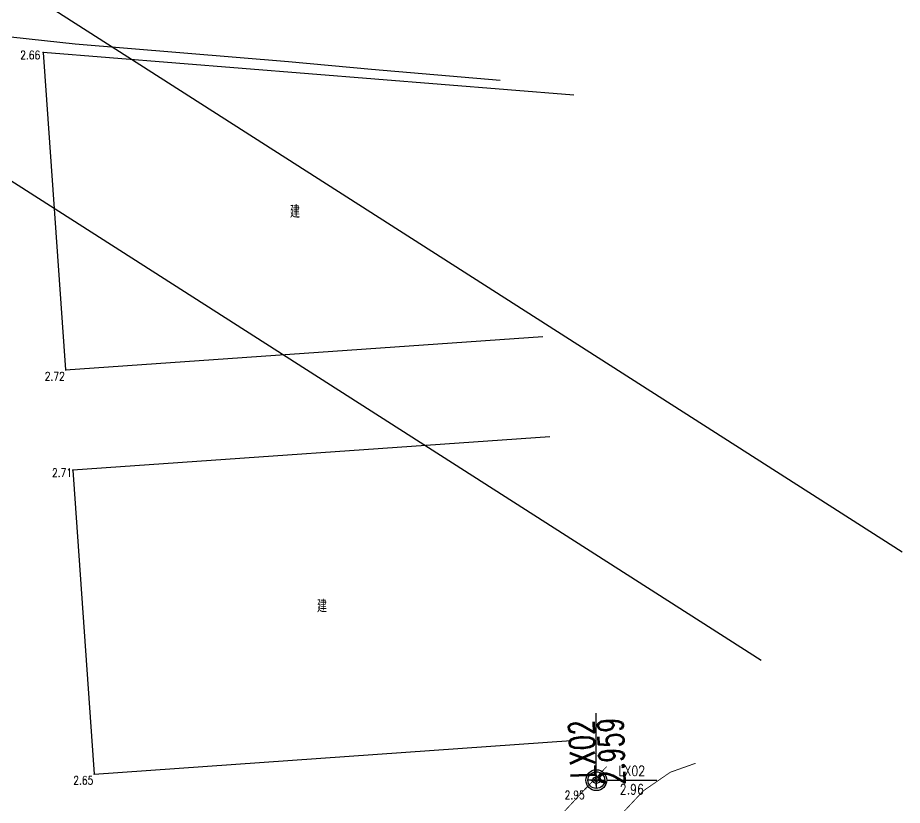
# Model space of a CAD drawing. Extents: x 500036 to 1001740, y 2543128 to 5086681.
# Drawn here: x 500844 to 500949.8, y 2543534.6 to 2543628.8 of the extents above; entities that cross this region are included whole.
import ezdxf
from ezdxf.enums import TextEntityAlignment as Align

# ---------------------------------------------------------------- set-up
doc = ezdxf.new("R2010")
doc.units = 0
doc.header["$LTSCALE"] = 0.5
doc.layers.get('0').update_dxf_attribs({"linetype": 'CONTINUOUS', "lineweight": 5})
for name, color, linetype in [('GCD', 8, 'CONTINUOUS'), ('L-河涌边线', 160, 'CONTINUOUS'), ('地形图', 8, 'CONTINUOUS'), ('控制导线点', 7, 'CONTINUOUS')]:
    doc.layers.add(name, color=color, linetype=linetype)
doc.styles.add('HZ', font='romans.shx', dxfattribs={"width": 0.8, "bigfont": 'hztxt.shx'})
doc.styles.get("Standard").update_dxf_attribs({"font": 'simplex1.shx', "width": 0.7, "bigfont": 'hztxt.shx'})
doc.linetypes.add('10421', pattern='A,2,[150,AAA.SHX,S=1,R=0,X=0,Y=1],1e-11', length=2)

# ---------------------------------------------------------------- blocks, each defined once
blk = doc.blocks.new('控制导线点')
at = {"layer": '控制导线点'}
for p, q in [((500962.192, 2543568.346, 3.298), (500962.192, 2543569.946)), ((500961.792, 2543567.946, 3.298), (500960.192, 2543567.946)), ((500962.192, 2543567.546, 3.298), (500962.192, 2543565.946)), ((500962.592, 2543567.946, 3.298), (500964.192, 2543567.946))]:
    blk.add_line(p, q, dxfattribs=at)
for centre, radius in [((500962.192, 2543567.946), 2.5), ((500962.192, 2543567.946), 2), ((500962.192, 2543567.946, 3.298), 0.4)]:
    blk.add_circle(centre, radius, dxfattribs=at)
blk = doc.blocks.new('gc116')
for p, q in [((-1.3, 0), (-0.8, 0)), ((0, 1.3), (0, 0.8)), ((1.3, 0), (0.8, 0)), ((0, -1.3), (0, -0.8))]:
    blk.add_line(p, q)
blk.add_circle((0, 0), 0.8)
blk.add_point((0, 0))
blk = doc.blocks.new('GC200')
at = {"linetype": 'Continuous', "const_width": 0.2, "flags": 128}
blk.add_lwpolyline([(-0.1, 0, 1), (0.1, 0, 1)], format="xyb", close=True, dxfattribs=at)

msp = doc.modelspace()

# ---------------------------------------------------------------- linework, layer by layer
at = {"layer": 'L-河涌边线', "linetype": 'Continuous', "flags": 128}
for points in [[(500813.828, 2543737.774), (500797.585, 2543699.58), (500793.936, 2543689.562), (500780.043, 2543655.587, 0.3621877), (500782.364, 2543648.261), (500932.955, 2543551.952)], [(500832.233, 2543729.947), (500816.196, 2543692.239), (500812.595, 2543682.353), (500804.866, 2543663.452, 0.3621877), (500807.187, 2543656.126), (500949.832, 2543564.899)]]:
    msp.add_lwpolyline(points, format="xyb", dxfattribs=at)
at = {"layer": '地形图', "linetype": 'Continuous'}
msp.add_line((500914.479, 2543537.58), (500920.479, 2543537.58), dxfattribs=at)
at = {"layer": '地形图', "linetype": '10421', "flags": 128}
msp.add_lwpolyline([(500651.629, 2543603.607), (500657.861, 2543601.668), (500658.273, 2543601.471), (500658.516, 2543601.254), (500658.622, 2543600.93), (500658.646, 2543600.554), (500658.384, 2543596.78), (500658.098, 2543596.242), (500657.348, 2543595.524), (500656.934, 2543595.001), (500656.652, 2543594.307), (500656.792, 2543593.879), (500657.878, 2543593.201), (500659.358, 2543592.59), (500661.336, 2543592.128), (500661.879, 2543592.106), (500662.568, 2543592.198), (500664.092, 2543592.353), (500666.258, 2543592.868), (500667.466, 2543593.231), (500672.879, 2543595.668), (500674.976, 2543596.541), (500681.17, 2543598.68), (500681.793, 2543598.785), (500682.453, 2543598.836), (500685.187, 2543598.693), (500686.581, 2543598.705), (500687.481, 2543599.089), (500688.528, 2543600.014), (500692.231, 2543604.714), (500693.536, 2543606.432), (500694.443, 2543608.14), (500697.113, 2543615.62), (500698.036, 2543617.637), (500699.049, 2543619.172), (500699.564, 2543619.597), (500700.145, 2543619.83), (500702.466, 2543620.565), (500704.484, 2543621.141), (500709.684, 2543621.976), (500711.256, 2543621.959), (500723.053, 2543621.05), (500725.897, 2543621.105), (500730.335, 2543621.544), (500732.055, 2543621.827), (500739.095, 2543623.127), (500740.093, 2543623.152), (500743.302, 2543622.858), (500744.322, 2543622.954), (500745.071, 2543623.249), (500746.126, 2543623.914), (500749.646, 2543626.467), (500751.041, 2543627.17), (500752.392, 2543627.4), (500754.916, 2543627.551), (500762.01, 2543627.389), (500762.701, 2543627.348), (500763.336, 2543627.23), (500764.923, 2543626.611), (500767.412, 2543625.399), (500767.783, 2543625.133), (500768.134, 2543624.759), (500768.295, 2543624.25), (500768.336, 2543623.553), (500767.77, 2543614.322), (500768.216, 2543607.634), (500768.53, 2543606.126), (500768.749, 2543605.683), (500769.123, 2543605.253), (500770.141, 2543604.404), (500771.157, 2543603.819), (500772.493, 2543603.26), (500773.543, 2543603.206), (500774.754, 2543603.378), (500778.993, 2543604.419), (500779.646, 2543604.612), (500780.275, 2543605.003), (500780.48, 2543605.506), (500780.595, 2543605.975), (500781.379, 2543612.171), (500781.549, 2543612.873), (500782.506, 2543615.937), (500782.628, 2543616.155), (500782.762, 2543616.326), (500783.082, 2543616.475), (500785.673, 2543616.915), (500785.951, 2543616.91), (500786.211, 2543616.86), (500786.317, 2543616.662), (500786.357, 2543616.35), (500786.443, 2543611.568), (500786.387, 2543610.342), (500786.242, 2543608.926), (500784.312, 2543594.884), (500783.466, 2543587.795), (500783.21, 2543584.221), (500782.621, 2543571.853), (500782.26, 2543569.353), (500781.973, 2543567.465), (500780.727, 2543562.334), (500780.312, 2543559.828), (500779.951, 2543557.29), (500779.273, 2543550.117), (500779.178, 2543548.483), (500778.561, 2543534.145), (500778.086, 2543522.801), (500778.206, 2543521.021), (500778.575, 2543519.536), (500779.399, 2543517.517), (500779.872, 2543516.786), (500782.57, 2543514.691), (500783.259, 2543513.812), (500783.741, 2543512.688), (500784.684, 2543509.79), (500786.521, 2543502.311), (500786.681, 2543501.133), (500786.569, 2543500.052), (500786.129, 2543498.407), (500784.697, 2543494.492), (500784.651, 2543493.744), (500784.722, 2543492.971), (500784.964, 2543491.823), (500785.079, 2543491.627), (500785.219, 2543491.461), (500785.572, 2543491.431), (500787.322, 2543491.665), (500788.044, 2543491.622), (500788.669, 2543491.418), (500788.993, 2543491.186), (500789.203, 2543490.799), (500789.257, 2543489.923), (500787.619, 2543464.343), (500786.91, 2543460.878), (500786.769, 2543459.701), (500786.638, 2543458.23), (500786.713, 2543455.948), (500786.608, 2543454.09), (500786.341, 2543452.651), (500786.082, 2543451.588), (500785.88, 2543451.163), (500785.636, 2543450.956), (500785.127, 2543450.694), (500783.724, 2543449.642), (500781.881, 2543448.618), (500779.27, 2543447.55), (500769.231, 2543443.02), (500757.701, 2543439.447), (500754.662, 2543438.383), (500753.141, 2543437.693), (500751.527, 2543436.741), (500748.434, 2543434.823), (500747.142, 2543433.801), (500746.768, 2543432.863), (500745.056, 2543425.785), (500744.448, 2543424.212), (500742.995, 2543422.625), (500738.215, 2543418.317), (500733.506, 2543414.596), (500729.301, 2543410.497), (500716.468, 2543394.053), (500713.877, 2543391.016), (500711.071, 2543388.079), (500699.609, 2543377.089), (500699.513, 2543376.74), (500699.494, 2543376.418), (500699.705, 2543375.968), (500700.372, 2543375.405), (500701.207, 2543374.961), (500701.748, 2543375.052), (500702.23, 2543375.247), (500715.338, 2543390.13), (500731.542, 2543408.611), (500733.982, 2543411.478), (500736.899, 2543414.663), (500744.156, 2543421.601), (500744.474, 2543421.785), (500744.753, 2543421.834), (500744.903, 2543421.737), (500745.045, 2543421.413), (500745.816, 2543411.735), (500746.046, 2543411.231), (500746.246, 2543410.933), (500746.975, 2543410.786), (500747.866, 2543410.927), (500748.446, 2543411.255), (500748.623, 2543411.886), (500748.333, 2543413.905), (500746.677, 2543420.82), (500746.356, 2543423.283), (500746.659, 2543425.698), (500747.888, 2543432.663), (500748.15, 2543433.317), (500748.62, 2543433.799), (500752.382, 2543436.346), (500753.26, 2543436.816), (500754.392, 2543437.208), (500755.594, 2543437.516), (500761.909, 2543438.704), (500765.654, 2543439.439), (500768.075, 2543440.117), (500772.67, 2543441.941), (500780.368, 2543444.936), (500783.282, 2543446.321), (500785.34, 2543447.504), (500786.384, 2543448.408), (500787.254, 2543449.745), (500789.917, 2543458.761), (500790.751, 2543463.582), (500790.981, 2543465.328), (500791.302, 2543469.661), (500791.794, 2543508.587), (500791.708, 2543510.688), (500791.424, 2543512.587), (500789.993, 2543517.044), (500789.743, 2543523.296), (500790.651, 2543533.807), (500791.77, 2543542.912), (500803.865, 2543624.262), (500804.791, 2543626.73), (500805.977, 2543627.956), (500807.359, 2543628.501), (500810.847, 2543628.626), (500839.481, 2543626.91), (500850.889, 2543625.662), (500876.41, 2543623.576), (500886.321, 2543622.634), (500901.728, 2543621.329)], dxfattribs=at)
at = {"layer": '地形图', "linetype": 'Continuous', "flags": 128}
for points, elevation in [([(500910.528, 2543619.519), (500847.066, 2543624.64), (500849.755, 2543586.656), (500906.813, 2543590.651)], 2.655), ([(500907.678, 2543578.657), (500850.62, 2543574.662), (500853.165, 2543538.312), (500910.223, 2543542.307)], 2.711)]:
    msp.add_lwpolyline(points, dxfattribs=dict(at, elevation=elevation))
at = {"layer": '地形图', "linetype": 'Continuous', "const_width": 0.1}
for points in [[(500914.479, 2543539.209), (500911.941, 2543536.564), (500909.005, 2543533.404), (500906.919, 2543530.454), (500904.75, 2543526.227), (500903.118, 2543521.722), (500901.499, 2543511.39), (500900.332, 2543493.472), (500899.021, 2543474.262), (500895.809, 2543442.661), (500895.412, 2543439.87), (500893.736, 2543440.06)], [(500935.148, 2543406.516), (500936.362, 2543434.792), (500901.771, 2543441.568), (500904.066, 2543474.297), (500905.351, 2543493.137), (500906.504, 2543510.836), (500907.173, 2543515.107), (500907.989, 2543520.309), (500911.27, 2543527.876), (500912.466, 2543529.475), (500918.845, 2543536.294), (500922.08, 2543538.524), (500925.12, 2543539.605)]]:
    msp.add_lwpolyline(points, dxfattribs=at)
at = {"layer": '控制导线点'}
msp.add_line((500913.229, 2543538.83, -1.649), (500913.229, 2543545.576, -1.649), dxfattribs=at)

# ---------------------------------------------------------------- block references
at = {"layer": '地形图', "linetype": 'Continuous'}
ref = msp.add_blockref('GC200', (500847.066, 2543624.64, 2.655), dxfattribs=dict(at, xscale=0.5, yscale=0.5, zscale=0.5))
ref.add_attrib('height', '2.66', dxfattribs={"layer": 'GCD', "linetype": 'Continuous', "height": 1, "style": 'HZ', "width": 0.8}).set_placement((500844.316, 2543624.34, 2.66), align=Align.MIDDLE_LEFT)
ref = msp.add_blockref('GC200', (500849.755, 2543586.656, 2.717), dxfattribs=dict(at, xscale=0.5, yscale=0.5, zscale=0.5))
ref.add_attrib('height', '2.72', dxfattribs={"layer": 'GCD', "linetype": 'Continuous', "height": 1, "style": 'HZ', "width": 0.8}).set_placement((500847.255, 2543585.906, 2.72), align=Align.MIDDLE_LEFT)
ref = msp.add_blockref('GC200', (500850.62, 2543574.662, 2.711), dxfattribs=dict(at, xscale=0.5, yscale=0.5, zscale=0.5))
ref.add_attrib('height', '2.71', dxfattribs={"layer": 'GCD', "linetype": 'Continuous', "height": 1, "style": 'HZ', "width": 0.8}).set_placement((500848.12, 2543574.362, 2.71), align=Align.MIDDLE_LEFT)
ref = msp.add_blockref('GC200', (500853.165, 2543538.312, 2.653), dxfattribs=dict(at, xscale=0.5, yscale=0.5, zscale=0.5))
ref.add_attrib('height', '2.65', dxfattribs={"layer": 'GCD', "linetype": 'Continuous', "height": 1, "style": 'HZ', "width": 0.8}).set_placement((500850.665, 2543537.562, 2.65), align=Align.MIDDLE_LEFT)
at = {"layer": '地形图', "linetype": 'Continuous', "xscale": 0.5, "yscale": 0.5}
msp.add_blockref('gc116', (500913.229, 2543537.58, 2.959), dxfattribs=at)
at = {"layer": '地形图', "linetype": 'Continuous'}
ref = msp.add_blockref('GC200', (500911.941, 2543536.564, 2.953), dxfattribs=dict(at, xscale=0.5, yscale=0.5, zscale=0.5))
ref.add_attrib('height', '2.95', dxfattribs={"layer": 'GCD', "linetype": 'Continuous', "height": 1, "style": 'HZ', "width": 0.8}).set_placement((500909.441, 2543535.814, 2.95), align=Align.MIDDLE_LEFT)
at = {"layer": '控制导线点', "xscale": 0.5, "yscale": 0.5, "zscale": 0.5}
msp.add_blockref('控制导线点', (250432.133, 1271753.607, -1.649), dxfattribs=at)

# ---------------------------------------------------------------- texts
at = {"layer": '地形图', "linetype": 'Continuous', "style": 'HZ', "width": 0.8}
for s, height, p in [('建', 1.5, (500877.185, 2543605.682)), ('建', 1.5, (500880.421, 2543558.484)), ('LX02', 1.2, (500917.479, 2543538.68)), ('2.96', 1.2, (500917.479, 2543536.48))]:
    msp.add_text(s, height=height, dxfattribs=at).set_placement(p, align=Align.MIDDLE)
at = {"layer": '控制导线点', "ltscale": 1000, "width": 0.7}
for s, p in [('LX02', (500911.425, 2543544.761, -3.9)), ('2.959', (500914.885, 2543545.068, -3.9))]:
    msp.add_text(s, height=3, rotation=91.98239, dxfattribs=at).set_placement(p, align=Align.MIDDLE_RIGHT)

doc.saveas('drawing.dxf')
